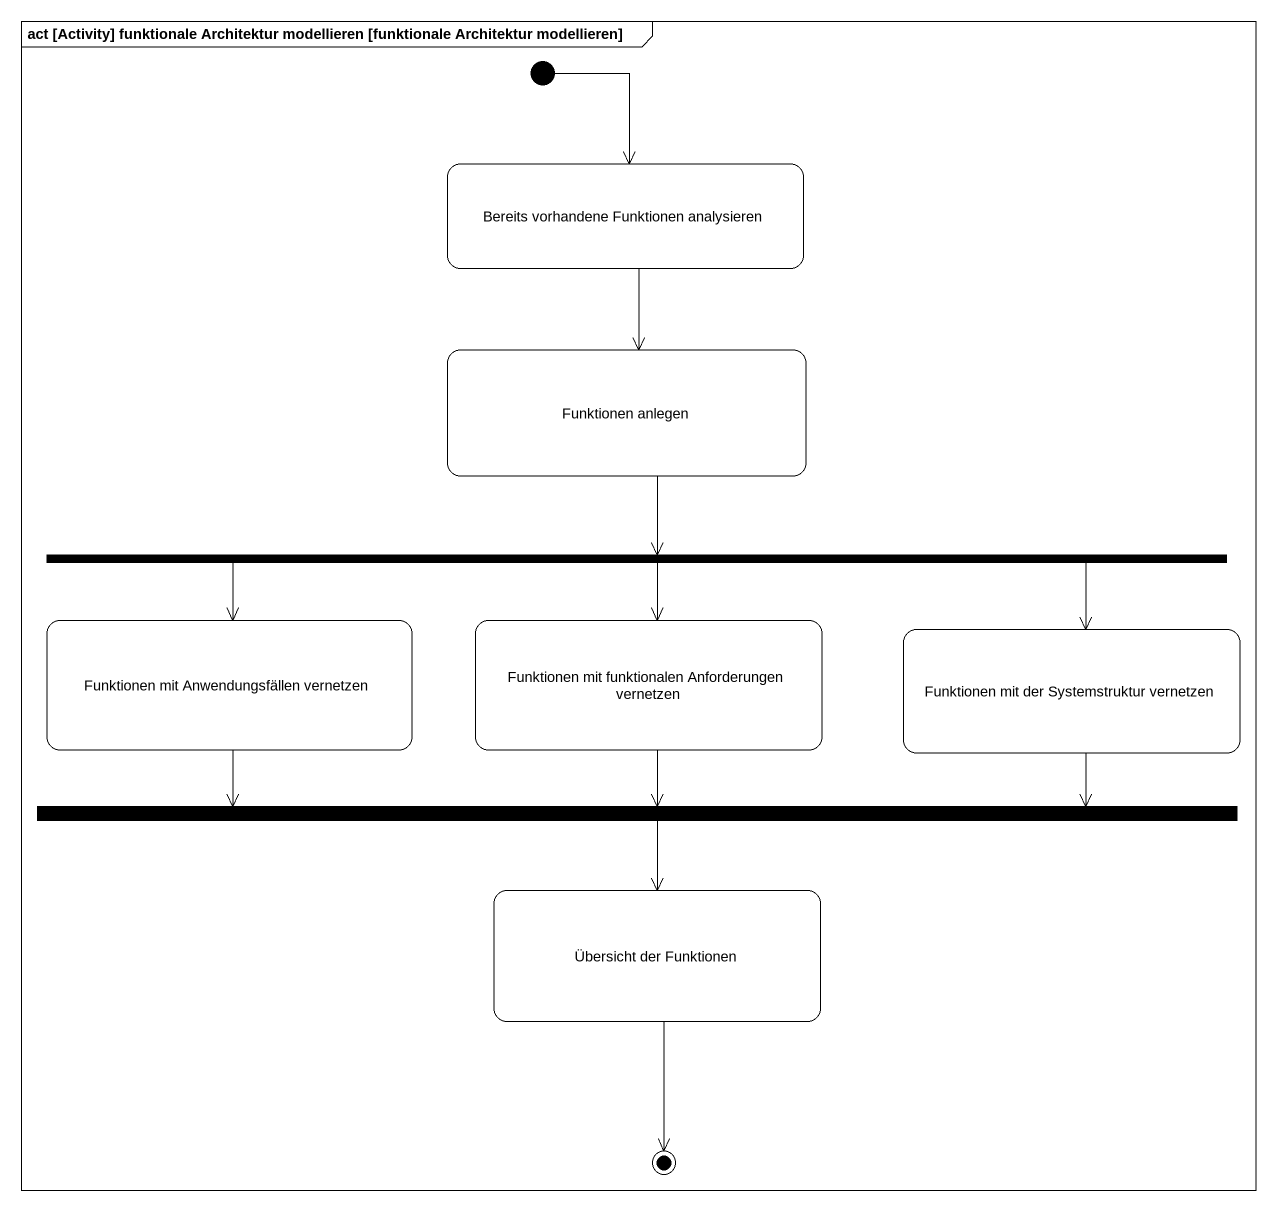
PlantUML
@startuml
mainframe act [Activity] funktionale Architektur modellieren [funktionale Architektur modellieren]
hide empty description
state "Bereits vorhandene Funktionen analysieren" as Bereits_vorhandene
state "Funktionen anlegen" as Funktionen_anlegen
state fork1 <<fork>>
state "Funktionen mit Anwendungsfällen vernetzen" as Funktionen_mit
state "Funktionen mit funktionalen Anforderungen vernetzen" as Funktionen_mit_funktionalen
state "Funktionen mit der Systemstruktur vernetzen" as Funktionen_mit_der
state fork2 <<join>>
state "Übersicht der Funktionen" as Übersicht_der_Funktionen
[*] --> Bereits_vorhandene
Bereits_vorhandene --> Funktionen_anlegen
Funktionen_anlegen --> fork1
fork1 -left-> Funktionen_mit
fork1 --> Funktionen_mit_funktionalen
fork1 -right-> Funktionen_mit_der
Funktionen_mit -right-> fork2
Funktionen_mit_funktionalen --> fork2
Funktionen_mit_der -left-> fork2
fork2 --> Übersicht_der_Funktionen
Übersicht_der_Funktionen --> [*]
@enduml
